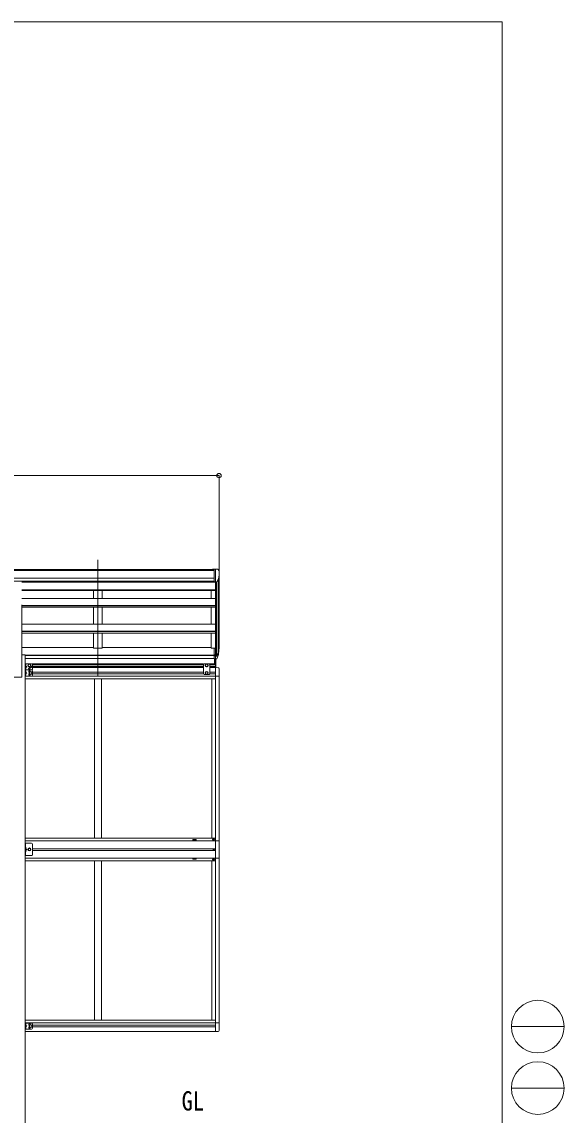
# Model space of a CAD drawing. Units: millimetres at full size, sheet at 1:25; details may follow other scales. Extents: x -6988 to 7066, y -4877 to 4823.
# Drawn here: x 3977 to 7066, y -1406 to 4823 of the extents above; entities that cross this region are included whole.
import ezdxf
from ezdxf.enums import TextEntityAlignment as Align

# ---------------------------------------------------------------- set-up
doc = ezdxf.new("R2010")
doc.units = ezdxf.units.MM
doc.header["$LTSCALE"] = 25
doc.header["$PDMODE"] = 32
doc.header["$PDSIZE"] = 25
for name, color, linetype, lineweight in [('0-0_0', 4, 'Continuous', 9), ('0-1_本体', 4, 'Continuous', 9), ('0-2_部品', 7, 'Continuous', 9), ('0-8_PARTS2', 2, 'Continuous', 9), ('0-A_寸法', 6, 'Continuous', 9), ('1-1_GLASS', 4, 'Continuous', 9), ('1-2_GLASS_SEAL', 7, 'Continuous', 9), ('F-0_240', 7, 'Continuous', 9)]:
    doc.layers.add(name, color=color, linetype=linetype, lineweight=lineweight)
doc.styles.add('ＭＳ ゴシック', font='')
doc.styles.get('ＭＳ ゴシック').set_extended_font_data('MS Gothic')

msp = doc.modelspace()

# ---------------------------------------------------------------- linework, layer by layer
at = {"layer": '0-1_本体'}
for p, q in [((-273.37, 1702.42), (5073.63, 1702.42)), ((-273.37, 1697.07), (5073.63, 1697.07)), ((-273.37, 1653.54), (5073.63, 1653.54)), ((-273.37, 1635.87), (5073.63, 1635.87)), ((3977.63, 1633.38), (5073.63, 1633.38)), ((3977.63, 1630.35), (5080.13, 1630.35)), ((4385.13, 1630.35), (4385.13, 1633.38)), ((4435.13, 1630.35), (4435.13, 1633.38)), ((5055.13, 1633.5), (5055.13, 1630.35)), ((5080.13, 1631.04), (5080.13, 1254.73)), ((5086.13, 1631.51), (5086.13, 1210.3)), ((5095.85, 1646.87), (5095.85, 1228.3)), ((5100.13, 1250.3), (5100.13, 1665.67)), ((3977.63, 1586.87), (5080.13, 1586.87)), ((3977.63, 1582.79), (5080.13, 1582.79)), ((4385.13, 1537.64), (4385.13, 1582.79)), ((4435.13, 1537.64), (4435.13, 1582.79)), ((5055.13, 1582.76), (5055.13, 1537.77)), ((3977.63, 1537.64), (5080.13, 1537.64)), ((3977.63, 1089.44), (3977.63, 1502.08)), ((3977.63, 1496.9), (5080.13, 1496.9)), ((3977.63, 1495.41), (5080.13, 1495.41)), ((3977.63, 1488.62), (5080.13, 1488.62)), ((4385.13, 1390.33), (4385.13, 1488.62)), ((4435.13, 1390.33), (4435.13, 1488.62)), ((5055.13, 1488.59), (5055.13, 1390.33)), ((3977.63, 1390.33), (5080.13, 1390.33)), ((3977.63, 1351.12), (5080.13, 1351.12)), ((3977.63, 1349.64), (5080.13, 1349.64)), ((3977.63, 1339.98), (5080.13, 1339.98)), ((4385.13, 1339.98), (4385.13, 1253.91)), ((4435.13, 1339.98), (4435.13, 1253.91)), ((5055.13, 1340.07), (5055.13, 1253.91)), ((4385.13, 1258.71), (3977.63, 1258.71)), ((4385.13, 1253.91), (4435.13, 1253.91)), ((5055.13, 1258.71), (4435.13, 1258.71)), ((5073.63, 1253.91), (5055.13, 1253.91)), ((3977.63, 1215.82), (3995.33, 1215.82)), ((3995.33, 1215.82), (3995.33, -1960.56)), ((5073.63, 1213.02), (3995.33, 1213.02)), ((5073.63, 1195.84), (3995.33, 1195.84)), ((5073.63, 1214.4), (3995.46, 1214.4)), ((3922.63, 1089.44), (3977.63, 1089.44))]:
    msp.add_line(p, q, dxfattribs=at)
at = {"layer": '0-2_部品'}
for p, q in [((5073.23, 1704.02), (5063.23, 1703.93)), ((5063.23, 1702.42), (5063.23, 1703.93)), ((5073.23, 1632.04), (5073.23, 1704.02)), ((5091.73, 1704.02), (5073.23, 1704.02)), ((5079.73, 1631.04), (5079.73, 1704.02)), ((5091.73, 1704.02), (5094.06, 1703.88)), ((5094.82, 1703.45), (5098.89, 1697.65)), ((5101.73, 1694.65), (5101.73, 1694.02)), ((5073.23, 1632.04), (5079.73, 1632.04)), ((5079.73, 1631.04), (5084.94, 1631.36)), ((5087.36, 1632.85), (5096.63, 1648.92)), ((5073.23, 1254.73), (5073.23, 1193.67)), ((5073.23, 1254.73), (5079.73, 1254.73)), ((5079.73, 1254.73), (5079.73, 1192.85)), ((5073.23, 1216.42), (5079.73, 1216.42)), ((5073.23, 1211.02), (5079.73, 1211.02)), ((5073.23, 1193.67), (5079.73, 1193.67)), ((5079.73, 1210.02), (5084.87, 1210.02)), ((5079.73, 1208.02), (5084.58, 1208.02)), ((5079.73, 1192.85), (5084.58, 1192.85)), ((5086.16, 1210.77), (5095.92, 1229.19)), ((5097.34, 1228.69), (5087.17, 1209.52)), ((5094.75, 1211.84), (5087.17, 1194.35))]:
    msp.add_line(p, q, dxfattribs=at)
for centre, radius, start, end in [((5094, 1702.88), 1, 35, 86.5), ((4899.73, 1694.02), 202, 347.09739, 0), ((5098.73, 1694.65), 3, 0, 87), ((5084.76, 1634.35), 3, 273.5, 330), ((5011.78, 1255.14), 88.05, 342.78929, 2.77608), ((5011.07, 1250.86), 89.07, 345.58812, 5.50424), ((5084.58, 1211.02), 3, 270, 330), ((5084.58, 1195.85), 3, 270, 330), ((5084.87, 1211.52), 1.5, 270, 330), ((4966.51, 1247.92), 133.22, 344.28698, 356.72013)]:
    msp.add_arc(centre, radius, start, end, dxfattribs=at)
at = {"layer": '0-8_PARTS2'}
msp.add_line((4410.13, 1095.64), (4410.13, 1758.17), dxfattribs=at)
at = {"layer": '0-A_寸法'}
for p, q in [((-299.87, 2237.8), (5100.13, 2237.8)), ((5100.13, 2237.8), (5100.13, 1692.17))]:
    msp.add_line(p, q, dxfattribs=at)
msp.add_point((5100.13, 2237.8), dxfattribs=at)
at = {"layer": '1-1_GLASS'}
for p, q in [((4035.12, 1164.33), (5012.63, 1164.33)), ((4037.11, 1160.83), (5012.63, 1160.83)), ((4037.13, 1151.83), (5012.63, 1151.83)), ((4037.13, 1148.33), (5012.63, 1148.33)), ((5012.63, 1143.33), (4037.13, 1143.33)), ((5044.63, 1164.33), (5080.13, 1164.33)), ((5047.63, 1160.83), (5080.13, 1160.83)), ((5047.63, 1151.83), (5080.13, 1151.83)), ((5047.63, 1148.33), (5080.13, 1148.33)), ((5080.13, 1143.33), (5047.63, 1143.33)), ((5080.13, 1143.83), (5080.13, -930.18)), ((3922.63, 1089.44), (3977.63, 1089.44)), ((5080.13, 1094.83), (3995.33, 1094.83)), ((3995.33, 1078.83), (5080.13, 1078.83)), ((4037.13, 1117.33), (5012.63, 1117.33)), ((4037.13, 1108.33), (5012.63, 1108.33)), ((4390.13, 1079.33), (4390.13, 171.33)), ((4430.13, 1079.33), (4430.13, 171.33)), ((5047.63, 1117.33), (5080.13, 1117.33)), ((5047.63, 1108.33), (5080.13, 1108.33)), ((5060.13, 1079.33), (5060.13, 171.33)), ((5060.13, 1078.83), (5060.13, 171.33)), ((5100.13, 1095.33), (5100.13, 156.33)), ((3995.33, 171.33), (5080.13, 171.33)), ((3995.33, 155.83), (5080.13, 155.83)), ((4037.33, 111.33), (5080.13, 111.33)), ((5080.13, 102.33), (4037.33, 102.33)), ((5080.13, 57.83), (3995.33, 57.83)), ((3995.33, 42.33), (5080.13, 42.33)), ((4390.13, 42.33), (4390.13, -865.17)), ((4430.13, 42.33), (4430.13, -865.17)), ((5060.13, 42.33), (5060.13, -865.17)), ((5060.13, 42.33), (5060.13, -865.17)), ((5100.13, 58.33), (5100.13, -880.98)), ((3995.33, -865.17), (5080.13, -865.17)), ((5080.13, -865.17), (5080.13, -881.17)), ((3995.33, -881.17), (5080.13, -881.17)), ((3995.33, -929.67), (5080.13, -929.67)), ((4037.13, -894.67), (5080.13, -894.67)), ((4037.13, -903.67), (5080.13, -903.67))]:
    msp.add_line(p, q, dxfattribs=at)
for points in [[(4950.13, 158.33), (4970.13, 158.33), (4970.13, 163.33), (4950.13, 163.33)], [(4950.13, 56.33), (4970.13, 56.33), (4970.13, 51.33), (4950.13, 51.33)]]:
    msp.add_lwpolyline(points, close=True, dxfattribs=at)
at = {"layer": '1-2_GLASS_SEAL'}
for p, q in [((5074.63, 1164.33), (5074.63, 1193.67)), ((5080.13, 1193.67), (5080.13, 1143.82)), ((5081.63, 1143.82), (5081.63, 1192.85)), ((3995.33, 1165.33), (3995.33, 1130.33)), ((4032.33, 1165.33), (3995.33, 1165.33)), ((4032.33, 1130.33), (3995.33, 1130.33)), ((3997.83, 1165.33), (3997.83, 1130.33)), ((3998.33, 1152.83), (3997.83, 1152.92)), ((3997.83, 1147.83), (4004.83, 1147.83)), ((3998.33, 1134.83), (3997.83, 1134.92)), ((3997.83, 1130.33), (3997.83, 1095.33)), ((3998.33, 1160.83), (3999.13, 1160.69)), ((3998.33, 1152.83), (3999.13, 1152.97)), ((3998.33, 1142.83), (3999.13, 1142.69)), ((3998.33, 1134.83), (3999.13, 1134.97)), ((3998.33, 1125.83), (3999.13, 1125.69)), ((4037.33, 1160.33), (4037.33, 1135.33)), ((4037.33, 1125.33), (4037.33, 1100.33)), ((5016.63, 1165.33), (5012.63, 1161.33)), ((5012.63, 1161.33), (5012.63, 1107.83)), ((5043.63, 1165.33), (5016.63, 1165.33)), ((5043.63, 1165.33), (5047.63, 1161.33)), ((5047.63, 1107.83), (5047.63, 1161.33)), ((5080.13, 1143.83), (5095.42, 1143.03)), ((5100.63, 1137.53), (5100.63, 1094.63)), ((4032.33, 1095.33), (3995.33, 1095.33)), ((3998.33, 1117.83), (3997.83, 1117.92)), ((3997.83, 1112.83), (4004.83, 1112.83)), ((3998.33, 1099.83), (3997.83, 1099.92)), ((3998.33, 1117.83), (3999.13, 1117.97)), ((3998.33, 1107.83), (3999.13, 1107.69)), ((3998.33, 1099.83), (3999.13, 1099.97)), ((5016.63, 1103.83), (5012.63, 1107.83)), ((5043.63, 1103.83), (5016.63, 1103.83)), ((5030.13, 1120.33), (5023.63, 1116.58)), ((5023.63, 1116.58), (5023.63, 1109.07)), ((5023.63, 1109.07), (5030.13, 1105.32)), ((5036.63, 1116.58), (5030.13, 1120.33)), ((5030.13, 1105.32), (5036.63, 1109.07)), ((5036.63, 1109.07), (5036.63, 1116.58)), ((5043.63, 1103.83), (5047.63, 1107.83)), ((5080.13, 1094.63), (5100.63, 1094.63)), ((4032.33, 142.33), (3995.33, 142.33)), ((3997.83, 142.33), (3997.83, 72.33)), ((4037.33, 77.33), (4037.33, 137.33)), ((5067.63, 165.83), (5066.63, 165.83)), ((5070.63, 164.83), (5071.63, 164.83)), ((3998.33, 112.33), (3997.83, 112.42)), ((3997.83, 112.33), (4004.83, 107.33)), ((3997.83, 107.33), (4004.83, 107.33)), ((3997.83, 102.33), (4004.83, 107.33)), ((3998.33, 94.33), (3997.83, 94.42)), ((3998.33, 120.33), (3999.13, 120.19)), ((3998.33, 112.33), (3999.13, 112.47)), ((3998.33, 102.33), (3999.13, 102.19)), ((3998.33, 94.33), (3999.13, 94.47)), ((5068.9, 106.92), (5068.08, 106.92)), ((5071.36, 107.74), (5072.18, 107.74)), ((5067.63, 48.83), (5066.63, 48.83)), ((5070.63, 49.83), (5071.63, 49.83)), ((3995.33, -881.67), (3995.33, -916.67)), ((4032.33, -881.67), (3995.33, -881.67)), ((4032.33, -916.67), (3995.33, -916.67)), ((3997.83, -881.67), (3997.83, -916.67)), ((3998.33, -894.17), (3997.83, -894.08)), ((3997.83, -899.17), (4004.83, -899.17)), ((3998.33, -912.17), (3997.83, -912.08)), ((3998.33, -886.17), (3999.13, -886.31)), ((3998.33, -894.17), (3999.13, -894.03)), ((3998.33, -904.17), (3999.13, -904.31)), ((3998.33, -912.17), (3999.13, -912.03)), ((4037.33, -886.67), (4037.33, -911.67)), ((5080.13, -880.98), (5100.63, -880.98)), ((5080.13, -930.18), (5095.42, -929.38)), ((5100.63, -923.88), (5100.63, -880.98))]:
    msp.add_line(p, q, dxfattribs=at)
for points in [[(4032.33, 1130.33), (3995.33, 1130.33), (3995.33, 1095.33)], [(3997.45, 1156.83), (3998.08, 1158.01), (4000.31, 1159.13)], [(3997.45, 1156.83), (3998.08, 1155.64), (4000.31, 1154.53)], [(3997.45, 1138.83), (3998.08, 1140.01), (4000.31, 1141.13)], [(3997.45, 1138.83), (3998.08, 1137.64), (4000.31, 1136.53)], [(3997.45, 1121.83), (3998.08, 1123.01), (4000.31, 1124.13)], [(3997.45, 1121.83), (3998.08, 1120.64), (4000.31, 1119.53)], [(3998.33, 1152.83), (3998.33, 1160.83), (3997.83, 1160.74), (3997.83, 1152.92)], [(3997.83, 1152.83), (4004.83, 1147.83), (3997.83, 1142.83)], [(3998.33, 1134.83), (3998.33, 1142.83), (3997.83, 1142.74), (3997.83, 1134.92)], [(3998.33, 1117.83), (3998.33, 1125.83), (3997.83, 1125.74), (3997.83, 1117.92)], [(5023.63, 1160.08), (5030.13, 1163.83), (5036.63, 1160.08)], [(5036.63, 1160.08), (5036.63, 1152.57), (5030.13, 1148.82), (5023.63, 1152.57), (5023.63, 1160.08)], [(3997.45, 1103.83), (3998.08, 1105.01), (4000.31, 1106.13)], [(3997.45, 1103.83), (3998.08, 1102.64), (4000.31, 1101.53)], [(3997.83, 1117.83), (4004.83, 1112.83), (3997.83, 1107.83)], [(3998.33, 1099.83), (3998.33, 1107.83), (3997.83, 1107.74), (3997.83, 1099.92)], [(4032.33, 72.33), (3995.33, 72.33), (3995.33, 142.33)], [(5066.63, 165.83), (5066.63, 164.83), (5067.63, 164.83)], [(5069.63, 166.83), (5069.63, 167.83), (5068.63, 167.83), (5068.63, 166.83)], [(5068.63, 163.83), (5068.63, 162.83), (5069.63, 162.83), (5069.63, 163.83)], [(5071.63, 164.83), (5071.63, 165.83), (5070.63, 165.83)], [(5080.13, 156.33), (5100.83, 156.33), (5100.83, 58.33), (5080.13, 58.33)], [(3997.45, 116.33), (3998.08, 117.51), (4000.31, 118.63)], [(3997.45, 116.33), (3998.08, 115.14), (4000.31, 114.03)], [(3997.45, 98.33), (3998.08, 99.51), (4000.31, 100.63)], [(3997.45, 98.33), (3998.08, 97.14), (4000.31, 96.03)], [(3998.33, 112.33), (3998.33, 120.33), (3997.83, 120.24), (3997.83, 112.42)], [(3998.33, 94.33), (3998.33, 102.33), (3997.83, 102.24), (3997.83, 94.42)], [(5068.08, 106.92), (5068.08, 107.74), (5068.9, 107.74)], [(5069.72, 108.56), (5069.72, 109.38), (5070.54, 109.38), (5070.54, 108.56)], [(5070.54, 106.1), (5070.54, 105.28), (5069.72, 105.28), (5069.72, 106.1)], [(5072.18, 107.74), (5072.18, 106.92), (5071.36, 106.92)], [(5066.63, 48.83), (5066.63, 49.83), (5067.63, 49.83)], [(5068.63, 50.83), (5068.63, 51.83), (5069.63, 51.83), (5069.63, 50.83)], [(5069.63, 47.83), (5069.63, 46.83), (5068.63, 46.83), (5068.63, 47.83)], [(5071.63, 49.83), (5071.63, 48.83), (5070.63, 48.83)], [(3997.45, -890.17), (3998.08, -888.99), (4000.31, -887.87)], [(3997.45, -890.17), (3998.08, -891.36), (4000.31, -892.47)], [(3997.45, -908.17), (3998.08, -906.99), (4000.31, -905.87)], [(3997.45, -908.17), (3998.08, -909.36), (4000.31, -910.47)], [(3998.33, -894.17), (3998.33, -886.17), (3997.83, -886.26), (3997.83, -894.08)], [(3997.83, -894.17), (4004.83, -899.17), (3997.83, -904.17)], [(3998.33, -912.17), (3998.33, -904.17), (3997.83, -904.26), (3997.83, -912.08)]]:
    msp.add_lwpolyline(points, dxfattribs=at)
for points in [[(4020.33, 1148.82), (4013.83, 1152.57), (4013.83, 1160.08), (4020.33, 1163.83), (4026.83, 1160.08), (4026.83, 1152.57)], [(4027.33, 1105.32), (4020.83, 1109.07), (4020.83, 1116.58), (4027.33, 1120.33), (4033.83, 1116.58), (4033.83, 1109.07)], [(4012.83, 107.33), (4016.58, 100.83), (4024.08, 100.83), (4027.84, 107.33), (4024.08, 113.83), (4016.58, 113.83)], [(4027.33, -906.68), (4020.83, -902.93), (4020.83, -895.42), (4027.33, -891.67), (4033.83, -895.42), (4033.83, -902.93)]]:
    msp.add_lwpolyline(points, close=True, dxfattribs=at)
for centre, radius in [((4020.33, 1156.33), 8.5), ((4020.33, 1156.33), 7.5), ((4020.33, 1156.33), 6.5), ((4020.33, 1139.33), 4.25), ((4027.33, 1112.83), 8.5), ((5030.13, 1156.33), 8.5), ((5030.13, 1112.83), 8.5), ((5030.13, 1156.33), 7.5), ((5030.13, 1156.33), 6.5), ((4027.33, 1112.83), 7.5), ((4027.33, 1112.83), 6.5), ((5030.13, 1112.83), 7.5), ((5030.13, 1112.83), 6.5), ((5069.13, 165.33), 5.9), ((4020.33, 107.33), 8.5), ((4020.33, 107.33), 7.5), ((4020.33, 107.33), 6.5), ((4020.33, 107.33), 5.5), ((5070.13, 107.33), 3.75), ((5069.13, 49.33), 5.9), ((4027.33, -899.17), 8.5), ((4027.33, -899.17), 7.5), ((4027.33, -899.17), 6.5)]:
    msp.add_circle(centre, radius, dxfattribs=at)
for centre, radius, start, end in [((3998.98, 1159.8), 0.9, 32.05588, 80), ((3998.98, 1153.86), 0.9, 280, 327.94412), ((3998.98, 1141.8), 0.9, 32.05588, 80), ((3998.98, 1135.86), 0.9, 280, 327.94412), ((3998.98, 1124.8), 0.9, 32.05588, 80), ((3994.23, 1156.83), 6.5, 327.94412, 32.05588), ((3994.23, 1138.83), 6.5, 327.94412, 32.05588), ((3994.23, 1121.83), 6.5, 327.94412, 32.05588), ((4020.33, 1121.33), 4.25, 353.70569, 265.23923), ((4027.33, 1147.83), 4.25, 173.70569, 85.23923), ((4032.33, 1160.33), 5, 0, 90), ((4032.33, 1135.33), 5, 270, 0), ((4032.33, 1125.33), 5, 0, 90), ((5095.13, 1137.53), 5.5, 0, 87), ((3998.98, 1118.86), 0.9, 280, 327.94412), ((3998.98, 1106.8), 0.9, 32.05588, 80), ((3998.98, 1100.86), 0.9, 280, 327.94412), ((3994.23, 1103.83), 6.5, 327.94412, 32.05588), ((4020.33, 1104.33), 4.25, 94.76077, 6.29431), ((4032.33, 1100.33), 5, 270, 0), ((4032.33, 137.33), 5, 0, 90), ((5067.63, 166.83), 1, 270, 0), ((5067.63, 163.83), 1, 0, 90), ((5070.63, 166.83), 1, 180, 270), ((5070.63, 163.83), 1, 90, 180), ((3998.98, 119.3), 0.9, 32.05588, 80), ((3998.98, 113.36), 0.9, 280, 327.94412), ((3998.98, 101.3), 0.9, 32.05588, 80), ((3998.98, 95.36), 0.9, 280, 327.94412), ((3994.23, 116.33), 6.5, 327.94412, 32.05588), ((3994.23, 98.33), 6.5, 327.94412, 32.05588), ((4032.33, 77.33), 5, 270, 0), ((5068.9, 108.56), 0.82, 270, 0), ((5068.9, 106.1), 0.82, 0, 90), ((5071.36, 108.56), 0.82, 180, 270), ((5071.36, 106.1), 0.82, 90, 180), ((5067.63, 50.83), 1, 270, 0), ((5067.63, 47.83), 1, 0, 90), ((5070.63, 50.83), 1, 180, 270), ((5070.63, 47.83), 1, 90, 180), ((3998.98, -887.2), 0.9, 32.05588, 80), ((3998.98, -893.14), 0.9, 280, 327.94412), ((3998.98, -905.2), 0.9, 32.05588, 80), ((3998.98, -911.14), 0.9, 280, 327.94412), ((3994.23, -890.17), 6.5, 327.94412, 32.05588), ((3994.23, -908.17), 6.5, 327.94412, 32.05588), ((4020.33, -890.67), 4.25, 353.70569, 265.23923), ((4020.33, -907.67), 4.25, 94.76077, 6.29431), ((4032.33, -886.67), 5, 0, 90), ((4032.33, -911.67), 5, 270, 0), ((5095.13, -923.88), 5.5, 273, 0)]:
    msp.add_arc(centre, radius, start, end, dxfattribs=at)
at = {"layer": 'F-0_240', "color": 5}
for p, q in [((-6987.88, 4822.79), (6712.12, 4822.79)), ((6712.12, 4822.79), (6712.12, -4877.21))]:
    msp.add_line(p, q, dxfattribs=at)
at = {"layer": 'F-0_240', "color": 4}
for p, q in [((6765.55, -902.21), (7065.55, -902.21)), ((6765.55, -1252.21), (7065.55, -1252.21))]:
    msp.add_line(p, q, dxfattribs=at)
for centre in [(6915.55, -902.21), (6915.55, -1252.21)]:
    msp.add_circle(centre, 150, dxfattribs=at)

# ---------------------------------------------------------------- texts
at = {"layer": '0-0_0', "color": 7, "style": 'ＭＳ ゴシック', "width": 0.85}
msp.add_text('GL', height=110, dxfattribs=at).set_placement((4887.09, -1413), align=Align.BOTTOM_LEFT)

doc.saveas('drawing.dxf')
